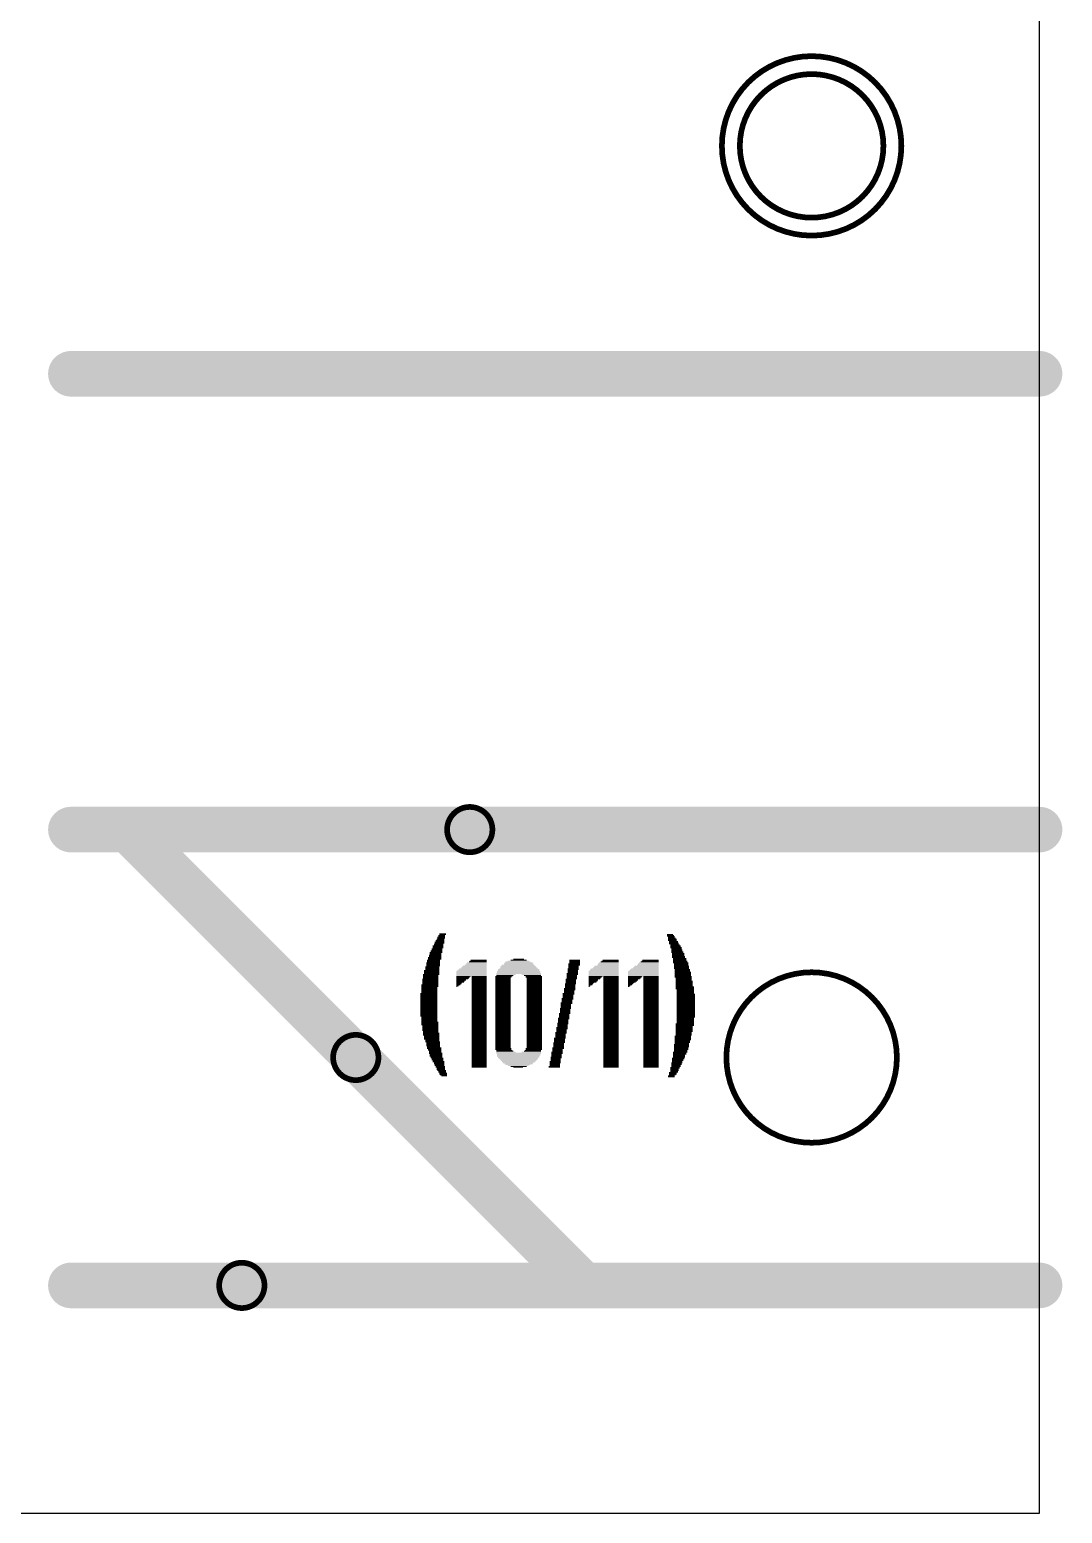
# Model space of a CAD drawing. Extents: x -1 to 100, y 0 to 61.
# Drawn here: x 76.55 to 99.57, y 0 to 33.07 of the extents above; entities that cross this region are included whole.
import ezdxf

# ---------------------------------------------------------------- set-up
doc = ezdxf.new("R2010")
doc.units = 0
for name, color, linetype in [('115', 151, 'CONTINUOUS'), ('117', 190, 'CONTINUOUS'), ('170', 151, 'CONTINUOUS'), ('20', 31, 'CONTINUOUS')]:
    doc.layers.add(name, color=color, linetype=linetype)

# ---------------------------------------------------------------- blocks, each defined once
blk = doc.blocks.new('RECT')
blk.add_solid([(-0.5, -0.5), (0.5, -0.5), (-0.5, 0.5), (0.5, 0.5)])

msp = doc.modelspace()

# ---------------------------------------------------------------- linework, layer by layer
at = {"layer": '115', "const_width": 1.016}
for points in [[(77.47, 25.4), (99.06, 25.4)], [(77.47, 15.24), (78.74, 15.24)], [(78.74, 15.24), (99.06, 15.24)], [(78.74, 15.24), (88.9, 5.08)], [(88.9, 5.08), (77.47, 5.08)], [(99.06, 5.08), (88.9, 5.08)]]:
    msp.add_lwpolyline(points, dxfattribs=at)
at = {"layer": '115', "const_width": 0.508}
for points in [[(77.47, 25.654, 1), (77.47, 25.146)], [(99.06, 25.146, 1), (99.06, 25.654)], [(77.47, 15.494, 1), (77.47, 14.986)], [(78.74, 15.494, 1), (78.74, 14.986)], [(78.92, 15.42, 1), (78.56, 15.06)], [(78.74, 14.986, 1), (78.74, 15.494)], [(99.06, 14.986, 1), (99.06, 15.494)], [(77.47, 5.334, 1), (77.47, 4.826)], [(88.9, 5.334, 1), (88.9, 4.826)], [(88.72, 4.9, 1), (89.08, 5.26)], [(88.9, 4.826, 1), (88.9, 5.334)], [(99.06, 4.826, 1), (99.06, 5.334)]]:
    msp.add_lwpolyline(points, format="xyb", dxfattribs=at)
at = {"layer": '117', "const_width": 0.127}
for points in [[(93.98, 28.48, 1), (93.98, 32.48, 1), (93.98, 28.48)], [(93.98, 28.88, 1), (93.98, 32.08, 1), (93.98, 28.88)], [(86.36, 14.735, 1), (86.36, 15.745, 1), (86.36, 14.735)], [(93.98, 8.26, 1), (93.98, 12.06, 1), (93.98, 8.26)], [(83.82, 9.655, 1), (83.82, 10.665, 1), (83.82, 9.655)], [(81.28, 4.575, 1), (81.28, 5.585, 1), (81.28, 4.575)]]:
    msp.add_lwpolyline(points, format="xyb", dxfattribs=at)
at = {"layer": '20'}
for p, q in [((99.06, 0), (99.06, 60.96)), ((0, 0), (99.06, 0))]:
    msp.add_line(p, q, dxfattribs=at)
msp.add_circle((93.98, 30.48), 1.6, dxfattribs=at)

# ---------------------------------------------------------------- block references
at = {"layer": '170'}
for p, xscale, yscale in [((85.755, 12.92), 0.15, 0.02), ((85.755, 12.9), 0.15, 0.02), ((90.825, 12.9), 0.13, 0.02), ((85.63, 12.58), 0.24, 0.02), ((85.63, 12.56), 0.24, 0.02), ((85.65, 12.65), 0.24, 0.02), ((85.65, 12.63), 0.24, 0.02), ((85.65, 12.605), 0.24, 0.03), ((85.665, 12.69), 0.21, 0.02), ((85.665, 12.67), 0.21, 0.02), ((85.685, 12.73), 0.21, 0.02), ((85.685, 12.71), 0.21, 0.02), ((85.695, 12.77), 0.19, 0.02), ((85.695, 12.75), 0.19, 0.02), ((85.705, 12.795), 0.17, 0.03), ((85.725, 12.84), 0.17, 0.02), ((85.725, 12.82), 0.17, 0.02), ((85.735, 12.88), 0.15, 0.02), ((85.735, 12.86), 0.15, 0.02), ((90.835, 12.88), 0.15, 0.02), ((90.845, 12.86), 0.17, 0.02), ((90.855, 12.84), 0.15, 0.02), ((90.865, 12.82), 0.17, 0.02), ((90.875, 12.795), 0.19, 0.03), ((90.875, 12.77), 0.19, 0.02), ((90.9, 12.75), 0.2, 0.02), ((90.9, 12.73), 0.2, 0.02), ((90.91, 12.71), 0.22, 0.02), ((90.91, 12.69), 0.22, 0.02), ((90.935, 12.67), 0.21, 0.02), ((90.945, 12.65), 0.23, 0.02), ((90.945, 12.63), 0.23, 0.02), ((90.955, 12.605), 0.25, 0.03), ((90.965, 12.58), 0.23, 0.02), ((90.975, 12.56), 0.25, 0.02), ((85.545, 12.27), 0.31, 0.02), ((85.545, 12.245), 0.31, 0.03), ((85.555, 12.33), 0.29, 0.02), ((85.555, 12.31), 0.29, 0.02), ((85.555, 12.29), 0.29, 0.02), ((85.58, 12.39), 0.3, 0.02), ((85.58, 12.37), 0.3, 0.02), ((85.58, 12.35), 0.3, 0.02), ((85.59, 12.435), 0.28, 0.03), ((85.59, 12.41), 0.28, 0.02), ((85.61, 12.5), 0.28, 0.02), ((85.6, 12.48), 0.26, 0.02), ((85.6, 12.46), 0.26, 0.02), ((85.62, 12.54), 0.26, 0.02), ((85.62, 12.52), 0.26, 0.02), ((86.51, 12.245), 0.46, 0.03), ((86.52, 12.27), 0.44, 0.02), ((86.54, 12.29), 0.4, 0.02), ((86.55, 12.31), 0.38, 0.02), ((86.56, 12.33), 0.36, 0.02), ((87.45, 12.245), 0.66, 0.03), ((87.45, 12.27), 0.62, 0.02), ((87.435, 12.29), 0.55, 0.02), ((87.44, 12.31), 0.46, 0.02), ((87.45, 12.33), 0.36, 0.02), ((87.45, 12.35), 0.24, 0.02), ((88.69, 12.245), 0.26, 0.03), ((88.7, 12.33), 0.24, 0.02), ((88.7, 12.31), 0.24, 0.02), ((88.7, 12.29), 0.24, 0.02), ((88.7, 12.27), 0.24, 0.02), ((89.45, 12.245), 0.46, 0.03), ((89.46, 12.27), 0.44, 0.02), ((89.48, 12.29), 0.4, 0.02), ((89.49, 12.31), 0.38, 0.02), ((89.5, 12.33), 0.36, 0.02), ((90.34, 12.245), 0.46, 0.03), ((90.35, 12.27), 0.44, 0.02), ((90.37, 12.29), 0.4, 0.02), ((90.38, 12.31), 0.38, 0.02), ((90.39, 12.33), 0.36, 0.02), ((90.975, 12.54), 0.25, 0.02), ((90.985, 12.52), 0.27, 0.02), ((90.985, 12.5), 0.27, 0.02), ((91.005, 12.48), 0.27, 0.02), ((91.005, 12.46), 0.27, 0.02), ((91.005, 12.435), 0.27, 0.03), ((91.015, 12.41), 0.29, 0.02), ((91.015, 12.39), 0.29, 0.02), ((91.04, 12.37), 0.3, 0.02), ((91.04, 12.35), 0.3, 0.02), ((91.04, 12.33), 0.3, 0.02), ((91.05, 12.31), 0.32, 0.02), ((91.05, 12.29), 0.32, 0.02), ((91.06, 12.27), 0.34, 0.02), ((91.07, 12.245), 0.32, 0.03), ((85.48, 11.91), 0.36, 0.02), ((85.5, 12.01), 0.36, 0.02), ((85.49, 11.99), 0.34, 0.02), ((85.49, 11.97), 0.34, 0.02), ((85.49, 11.95), 0.34, 0.02), ((85.49, 11.93), 0.34, 0.02), ((85.51, 12.1), 0.34, 0.02), ((85.51, 12.08), 0.34, 0.02), ((85.51, 12.055), 0.34, 0.03), ((85.51, 12.03), 0.34, 0.02), ((85.525, 12.18), 0.31, 0.02), ((85.525, 12.16), 0.31, 0.02), ((85.525, 12.14), 0.31, 0.02), ((85.525, 12.12), 0.31, 0.02), ((85.545, 12.22), 0.31, 0.02), ((85.545, 12.2), 0.31, 0.02), ((86.4, 12.08), 0.68, 0.02), ((86.4, 12.055), 0.68, 0.03), ((86.4, 12.03), 0.68, 0.02), ((86.4, 12.01), 0.68, 0.02), ((86.4, 11.99), 0.68, 0.02), ((86.22, 11.97), 0.32, 0.02), ((86.21, 11.95), 0.3, 0.02), ((86.2, 11.93), 0.28, 0.02), ((86.19, 11.91), 0.26, 0.02), ((86.41, 12.1), 0.66, 0.02), ((86.425, 12.12), 0.63, 0.02), ((86.435, 12.14), 0.61, 0.02), ((86.455, 12.16), 0.57, 0.02), ((86.465, 12.18), 0.55, 0.02), ((86.475, 12.2), 0.53, 0.02), ((86.495, 12.22), 0.49, 0.02), ((86.57, 11.97), 0.34, 0.02), ((86.57, 11.95), 0.34, 0.02), ((86.57, 11.93), 0.34, 0.02), ((86.57, 11.91), 0.34, 0.02), ((87.12, 11.97), 0.38, 0.02), ((87.11, 11.95), 0.36, 0.02), ((87.1, 11.93), 0.34, 0.02), ((87.1, 11.91), 0.34, 0.02), ((87.165, 12.01), 0.43, 0.02), ((87.14, 11.99), 0.38, 0.02), ((87.45, 12.08), 0.96, 0.02), ((87.45, 12.055), 0.96, 0.03), ((87.45, 12.12), 0.92, 0.02), ((87.45, 12.1), 0.92, 0.02), ((87.45, 12.14), 0.86, 0.02), ((87.44, 12.18), 0.8, 0.02), ((87.45, 12.16), 0.82, 0.02), ((87.44, 12.2), 0.76, 0.02), ((87.44, 12.22), 0.72, 0.02), ((87.735, 12.01), 0.43, 0.02), ((87.76, 11.99), 0.38, 0.02), ((87.79, 11.97), 0.36, 0.02), ((87.79, 11.95), 0.36, 0.02), ((87.8, 11.93), 0.34, 0.02), ((87.8, 11.91), 0.34, 0.02), ((88.625, 11.91), 0.25, 0.02), ((88.645, 12.03), 0.25, 0.02), ((88.645, 12.01), 0.25, 0.02), ((88.635, 11.99), 0.23, 0.02), ((88.635, 11.97), 0.23, 0.02), ((88.635, 11.95), 0.23, 0.02), ((88.635, 11.93), 0.23, 0.02), ((88.665, 12.14), 0.25, 0.02), ((88.665, 12.12), 0.25, 0.02), ((88.655, 12.1), 0.23, 0.02), ((88.655, 12.08), 0.23, 0.02), ((88.655, 12.055), 0.23, 0.03), ((88.69, 12.22), 0.26, 0.02), ((88.675, 12.2), 0.23, 0.02), ((88.675, 12.18), 0.23, 0.02), ((88.675, 12.16), 0.23, 0.02), ((89.345, 12.08), 0.67, 0.02), ((89.345, 12.055), 0.67, 0.03), ((89.345, 12.03), 0.67, 0.02), ((89.345, 12.01), 0.67, 0.02), ((89.345, 11.99), 0.67, 0.02), ((89.165, 11.97), 0.31, 0.02), ((89.155, 11.95), 0.29, 0.02), ((89.145, 11.93), 0.27, 0.02), ((89.135, 11.91), 0.25, 0.02), ((89.355, 12.1), 0.65, 0.02), ((89.365, 12.12), 0.63, 0.02), ((89.375, 12.14), 0.61, 0.02), ((89.395, 12.16), 0.57, 0.02), ((89.405, 12.18), 0.55, 0.02), ((89.415, 12.2), 0.53, 0.02), ((89.44, 12.22), 0.48, 0.02), ((89.51, 11.97), 0.34, 0.02), ((89.51, 11.95), 0.34, 0.02), ((89.51, 11.93), 0.34, 0.02), ((89.51, 11.91), 0.34, 0.02), ((90.23, 12.08), 0.68, 0.02), ((90.23, 12.055), 0.68, 0.03), ((90.23, 12.03), 0.68, 0.02), ((90.23, 12.01), 0.68, 0.02), ((90.23, 11.99), 0.68, 0.02), ((90.05, 11.97), 0.32, 0.02), ((90.04, 11.95), 0.3, 0.02), ((90.03, 11.93), 0.28, 0.02), ((90.02, 11.91), 0.26, 0.02), ((90.245, 12.1), 0.65, 0.02), ((90.255, 12.12), 0.63, 0.02), ((90.265, 12.14), 0.61, 0.02), ((90.285, 12.16), 0.57, 0.02), ((90.295, 12.18), 0.55, 0.02), ((90.305, 12.2), 0.53, 0.02), ((90.33, 12.22), 0.48, 0.02), ((90.4, 11.97), 0.34, 0.02), ((90.4, 11.95), 0.34, 0.02), ((90.4, 11.93), 0.34, 0.02), ((90.4, 11.91), 0.34, 0.02), ((91.07, 12.22), 0.32, 0.02), ((91.08, 12.2), 0.34, 0.02), ((91.08, 12.18), 0.34, 0.02), ((91.08, 12.16), 0.34, 0.02), ((91.08, 12.14), 0.34, 0.02), ((91.1, 12.12), 0.34, 0.02), ((91.1, 12.1), 0.34, 0.02), ((91.1, 12.08), 0.34, 0.02), ((91.11, 12.055), 0.36, 0.03), ((91.11, 12.03), 0.36, 0.02), ((91.11, 12.01), 0.36, 0.02), ((91.11, 11.99), 0.36, 0.02), ((91.12, 11.97), 0.38, 0.02), ((91.12, 11.95), 0.38, 0.02), ((91.13, 11.93), 0.36, 0.02), ((91.13, 11.91), 0.36, 0.02), ((85.45, 11.59), 0.38, 0.02), ((85.45, 11.57), 0.38, 0.02), ((85.47, 11.78), 0.38, 0.02), ((85.47, 11.76), 0.38, 0.02), ((85.47, 11.74), 0.38, 0.02), ((85.46, 11.72), 0.36, 0.02), ((85.46, 11.695), 0.36, 0.03), ((85.46, 11.67), 0.36, 0.02), ((85.46, 11.65), 0.36, 0.02), ((85.46, 11.63), 0.36, 0.02), ((85.46, 11.61), 0.36, 0.02), ((85.48, 11.885), 0.36, 0.03), ((85.48, 11.86), 0.36, 0.02), ((85.48, 11.84), 0.36, 0.02), ((85.48, 11.82), 0.36, 0.02), ((85.48, 11.8), 0.36, 0.02), ((86.17, 11.885), 0.22, 0.03), ((86.155, 11.86), 0.19, 0.02), ((86.145, 11.84), 0.17, 0.02), ((86.125, 11.82), 0.13, 0.02), ((86.115, 11.8), 0.11, 0.02), ((86.105, 11.78), 0.09, 0.02), ((86.085, 11.76), 0.05, 0.02), ((86.07, 11.74), 0.02, 0.02), ((86.57, 11.885), 0.34, 0.03), ((86.57, 11.86), 0.34, 0.02), ((86.57, 11.84), 0.34, 0.02), ((86.57, 11.82), 0.34, 0.02), ((86.57, 11.8), 0.34, 0.02), ((86.57, 11.78), 0.34, 0.02), ((86.57, 11.76), 0.34, 0.02), ((86.57, 11.74), 0.34, 0.02), ((86.57, 11.72), 0.34, 0.02), ((86.57, 11.695), 0.34, 0.03), ((86.57, 11.67), 0.34, 0.02), ((86.57, 11.65), 0.34, 0.02), ((86.57, 11.63), 0.34, 0.02), ((86.57, 11.61), 0.34, 0.02), ((86.57, 11.59), 0.34, 0.02), ((86.57, 11.57), 0.34, 0.02), ((87.1, 11.885), 0.34, 0.03), ((87.1, 11.86), 0.34, 0.02), ((87.1, 11.84), 0.34, 0.02), ((87.1, 11.82), 0.34, 0.02), ((87.1, 11.8), 0.34, 0.02), ((87.1, 11.78), 0.34, 0.02), ((87.1, 11.76), 0.34, 0.02), ((87.1, 11.74), 0.34, 0.02), ((87.1, 11.72), 0.34, 0.02), ((87.1, 11.695), 0.34, 0.03), ((87.1, 11.67), 0.34, 0.02), ((87.1, 11.65), 0.34, 0.02), ((87.1, 11.63), 0.34, 0.02), ((87.1, 11.61), 0.34, 0.02), ((87.1, 11.59), 0.34, 0.02), ((87.1, 11.57), 0.34, 0.02), ((87.8, 11.885), 0.34, 0.03), ((87.8, 11.86), 0.34, 0.02), ((87.8, 11.84), 0.34, 0.02), ((87.8, 11.82), 0.34, 0.02), ((87.8, 11.8), 0.34, 0.02), ((87.8, 11.78), 0.34, 0.02), ((87.8, 11.76), 0.34, 0.02), ((87.8, 11.74), 0.34, 0.02), ((87.8, 11.72), 0.34, 0.02), ((87.8, 11.695), 0.34, 0.03), ((87.8, 11.67), 0.34, 0.02), ((87.8, 11.65), 0.34, 0.02), ((87.8, 11.63), 0.34, 0.02), ((87.8, 11.61), 0.34, 0.02), ((87.8, 11.59), 0.34, 0.02), ((87.8, 11.57), 0.34, 0.02), ((88.56, 11.59), 0.26, 0.02), ((88.56, 11.57), 0.26, 0.02), ((88.585, 11.695), 0.25, 0.03), ((88.585, 11.67), 0.25, 0.02), ((88.575, 11.65), 0.23, 0.02), ((88.575, 11.63), 0.23, 0.02), ((88.575, 11.61), 0.23, 0.02), ((88.605, 11.8), 0.25, 0.02), ((88.595, 11.78), 0.23, 0.02), ((88.595, 11.76), 0.23, 0.02), ((88.595, 11.74), 0.23, 0.02), ((88.595, 11.72), 0.23, 0.02), ((88.615, 11.885), 0.23, 0.03), ((88.615, 11.86), 0.23, 0.02), ((88.615, 11.84), 0.23, 0.02), ((88.615, 11.82), 0.23, 0.02), ((89.115, 11.885), 0.21, 0.03), ((89.105, 11.86), 0.19, 0.02), ((89.095, 11.84), 0.17, 0.02), ((89.07, 11.82), 0.12, 0.02), ((89.06, 11.8), 0.1, 0.02), ((89.05, 11.78), 0.08, 0.02), ((89.03, 11.76), 0.04, 0.02), ((89.02, 11.74), 0.02, 0.02), ((89.51, 11.885), 0.34, 0.03), ((89.51, 11.86), 0.34, 0.02), ((89.51, 11.84), 0.34, 0.02), ((89.51, 11.82), 0.34, 0.02), ((89.51, 11.8), 0.34, 0.02), ((89.51, 11.78), 0.34, 0.02), ((89.51, 11.76), 0.34, 0.02), ((89.51, 11.74), 0.34, 0.02), ((89.51, 11.72), 0.34, 0.02), ((89.51, 11.695), 0.34, 0.03), ((89.51, 11.67), 0.34, 0.02), ((89.51, 11.65), 0.34, 0.02), ((89.51, 11.63), 0.34, 0.02), ((89.51, 11.61), 0.34, 0.02), ((89.51, 11.59), 0.34, 0.02), ((89.51, 11.57), 0.34, 0.02), ((90, 11.885), 0.22, 0.03), ((89.99, 11.86), 0.2, 0.02), ((89.975, 11.84), 0.17, 0.02), ((89.955, 11.82), 0.13, 0.02), ((89.945, 11.8), 0.11, 0.02), ((89.935, 11.78), 0.09, 0.02), ((89.915, 11.76), 0.05, 0.02), ((89.905, 11.74), 0.03, 0.02), ((90.4, 11.885), 0.34, 0.03), ((90.4, 11.86), 0.34, 0.02), ((90.4, 11.84), 0.34, 0.02), ((90.4, 11.82), 0.34, 0.02), ((90.4, 11.8), 0.34, 0.02), ((90.4, 11.78), 0.34, 0.02), ((90.4, 11.76), 0.34, 0.02), ((90.4, 11.74), 0.34, 0.02), ((90.4, 11.72), 0.34, 0.02), ((90.4, 11.695), 0.34, 0.03), ((90.4, 11.67), 0.34, 0.02), ((90.4, 11.65), 0.34, 0.02), ((90.4, 11.63), 0.34, 0.02), ((90.4, 11.61), 0.34, 0.02), ((90.4, 11.59), 0.34, 0.02), ((90.4, 11.57), 0.34, 0.02), ((91.13, 11.885), 0.36, 0.03), ((91.14, 11.86), 0.38, 0.02), ((91.14, 11.84), 0.38, 0.02), ((91.14, 11.82), 0.38, 0.02), ((91.14, 11.8), 0.38, 0.02), ((91.14, 11.78), 0.38, 0.02), ((91.14, 11.76), 0.38, 0.02), ((91.155, 11.74), 0.41, 0.02), ((91.155, 11.72), 0.41, 0.02), ((91.155, 11.695), 0.41, 0.03), ((91.165, 11.67), 0.39, 0.02), ((91.165, 11.65), 0.39, 0.02), ((91.165, 11.63), 0.39, 0.02), ((91.165, 11.61), 0.39, 0.02), ((91.165, 11.59), 0.39, 0.02), ((91.175, 11.57), 0.41, 0.02), ((85.45, 11.55), 0.38, 0.02), ((85.45, 11.525), 0.38, 0.03), ((85.45, 11.5), 0.38, 0.02), ((85.45, 11.48), 0.38, 0.02), ((85.45, 11.46), 0.38, 0.02), ((85.45, 11.44), 0.38, 0.02), ((85.45, 11.42), 0.38, 0.02), ((85.45, 11.4), 0.38, 0.02), ((85.45, 11.38), 0.38, 0.02), ((85.45, 11.36), 0.38, 0.02), ((85.45, 11.335), 0.38, 0.03), ((85.45, 11.31), 0.38, 0.02), ((85.45, 11.29), 0.38, 0.02), ((85.45, 11.27), 0.38, 0.02), ((85.45, 11.25), 0.38, 0.02), ((86.57, 11.55), 0.34, 0.02), ((86.57, 11.525), 0.34, 0.03), ((86.57, 11.5), 0.34, 0.02), ((86.57, 11.48), 0.34, 0.02), ((86.57, 11.46), 0.34, 0.02), ((86.57, 11.44), 0.34, 0.02), ((86.57, 11.42), 0.34, 0.02), ((86.57, 11.4), 0.34, 0.02), ((86.57, 11.38), 0.34, 0.02), ((86.57, 11.36), 0.34, 0.02), ((86.57, 11.335), 0.34, 0.03), ((86.57, 11.31), 0.34, 0.02), ((86.57, 11.29), 0.34, 0.02), ((86.57, 11.27), 0.34, 0.02), ((86.57, 11.25), 0.34, 0.02), ((87.1, 11.55), 0.34, 0.02), ((87.1, 11.525), 0.34, 0.03), ((87.1, 11.5), 0.34, 0.02), ((87.1, 11.48), 0.34, 0.02), ((87.1, 11.46), 0.34, 0.02), ((87.1, 11.44), 0.34, 0.02), ((87.1, 11.42), 0.34, 0.02), ((87.1, 11.4), 0.34, 0.02), ((87.1, 11.38), 0.34, 0.02), ((87.1, 11.36), 0.34, 0.02), ((87.1, 11.335), 0.34, 0.03), ((87.1, 11.31), 0.34, 0.02), ((87.1, 11.29), 0.34, 0.02), ((87.1, 11.27), 0.34, 0.02), ((87.1, 11.25), 0.34, 0.02), ((87.8, 11.55), 0.34, 0.02), ((87.8, 11.525), 0.34, 0.03), ((87.8, 11.5), 0.34, 0.02), ((87.8, 11.48), 0.34, 0.02), ((87.8, 11.46), 0.34, 0.02), ((87.8, 11.44), 0.34, 0.02), ((87.8, 11.42), 0.34, 0.02), ((87.8, 11.4), 0.34, 0.02), ((87.8, 11.38), 0.34, 0.02), ((87.8, 11.36), 0.34, 0.02), ((87.8, 11.335), 0.34, 0.03), ((87.8, 11.31), 0.34, 0.02), ((87.8, 11.29), 0.34, 0.02), ((87.8, 11.27), 0.34, 0.02), ((87.8, 11.25), 0.34, 0.02), ((88.495, 11.25), 0.25, 0.02), ((88.52, 11.38), 0.26, 0.02), ((88.52, 11.36), 0.26, 0.02), ((88.505, 11.335), 0.23, 0.03), ((88.505, 11.31), 0.23, 0.02), ((88.505, 11.29), 0.23, 0.02), ((88.505, 11.27), 0.23, 0.02), ((88.54, 11.48), 0.26, 0.02), ((88.54, 11.46), 0.26, 0.02), ((88.53, 11.44), 0.24, 0.02), ((88.53, 11.42), 0.24, 0.02), ((88.53, 11.4), 0.24, 0.02), ((88.55, 11.55), 0.24, 0.02), ((88.55, 11.525), 0.24, 0.03), ((88.55, 11.5), 0.24, 0.02), ((89.51, 11.55), 0.34, 0.02), ((89.51, 11.525), 0.34, 0.03), ((89.51, 11.5), 0.34, 0.02), ((89.51, 11.48), 0.34, 0.02), ((89.51, 11.46), 0.34, 0.02), ((89.51, 11.44), 0.34, 0.02), ((89.51, 11.42), 0.34, 0.02), ((89.51, 11.4), 0.34, 0.02), ((89.51, 11.38), 0.34, 0.02), ((89.51, 11.36), 0.34, 0.02), ((89.51, 11.335), 0.34, 0.03), ((89.51, 11.31), 0.34, 0.02), ((89.51, 11.29), 0.34, 0.02), ((89.51, 11.27), 0.34, 0.02), ((89.51, 11.25), 0.34, 0.02), ((90.4, 11.55), 0.34, 0.02), ((90.4, 11.525), 0.34, 0.03), ((90.4, 11.5), 0.34, 0.02), ((90.4, 11.48), 0.34, 0.02), ((90.4, 11.46), 0.34, 0.02), ((90.4, 11.44), 0.34, 0.02), ((90.4, 11.42), 0.34, 0.02), ((90.4, 11.4), 0.34, 0.02), ((90.4, 11.38), 0.34, 0.02), ((90.4, 11.36), 0.34, 0.02), ((90.4, 11.335), 0.34, 0.03), ((90.4, 11.31), 0.34, 0.02), ((90.4, 11.29), 0.34, 0.02), ((90.4, 11.27), 0.34, 0.02), ((90.4, 11.25), 0.34, 0.02), ((91.175, 11.55), 0.41, 0.02), ((91.175, 11.525), 0.41, 0.03), ((91.175, 11.5), 0.41, 0.02), ((91.175, 11.48), 0.41, 0.02), ((91.175, 11.46), 0.41, 0.02), ((91.175, 11.44), 0.41, 0.02), ((91.175, 11.42), 0.41, 0.02), ((91.175, 11.4), 0.41, 0.02), ((91.175, 11.38), 0.41, 0.02), ((91.175, 11.36), 0.41, 0.02), ((91.175, 11.335), 0.41, 0.03), ((91.175, 11.31), 0.41, 0.02), ((91.175, 11.29), 0.41, 0.02), ((91.175, 11.27), 0.41, 0.02), ((91.175, 11.25), 0.41, 0.02), ((85.45, 11.23), 0.38, 0.02), ((85.45, 11.21), 0.38, 0.02), ((85.45, 11.19), 0.38, 0.02), ((85.45, 11.165), 0.38, 0.03), ((85.45, 11.14), 0.38, 0.02), ((85.45, 11.12), 0.38, 0.02), ((85.45, 11.1), 0.38, 0.02), ((85.45, 11.08), 0.38, 0.02), ((85.46, 11.06), 0.36, 0.02), ((85.46, 11.04), 0.36, 0.02), ((85.46, 11.02), 0.36, 0.02), ((85.46, 11), 0.36, 0.02), ((85.46, 10.975), 0.36, 0.03), ((85.47, 10.95), 0.38, 0.02), ((85.47, 10.93), 0.38, 0.02), ((85.47, 10.91), 0.38, 0.02), ((86.57, 11.23), 0.34, 0.02), ((86.57, 11.21), 0.34, 0.02), ((86.57, 11.19), 0.34, 0.02), ((86.57, 11.165), 0.34, 0.03), ((86.57, 11.14), 0.34, 0.02), ((86.57, 11.12), 0.34, 0.02), ((86.57, 11.1), 0.34, 0.02), ((86.57, 11.08), 0.34, 0.02), ((86.57, 11.06), 0.34, 0.02), ((86.57, 11.04), 0.34, 0.02), ((86.57, 11.02), 0.34, 0.02), ((86.57, 11), 0.34, 0.02), ((86.57, 10.975), 0.34, 0.03), ((86.57, 10.95), 0.34, 0.02), ((86.57, 10.93), 0.34, 0.02), ((86.57, 10.91), 0.34, 0.02), ((87.1, 11.23), 0.34, 0.02), ((87.1, 11.21), 0.34, 0.02), ((87.1, 11.19), 0.34, 0.02), ((87.1, 11.165), 0.34, 0.03), ((87.1, 11.14), 0.34, 0.02), ((87.1, 11.12), 0.34, 0.02), ((87.1, 11.1), 0.34, 0.02), ((87.1, 11.08), 0.34, 0.02), ((87.1, 11.06), 0.34, 0.02), ((87.1, 11.04), 0.34, 0.02), ((87.1, 11.02), 0.34, 0.02), ((87.1, 11), 0.34, 0.02), ((87.1, 10.975), 0.34, 0.03), ((87.1, 10.95), 0.34, 0.02), ((87.1, 10.93), 0.34, 0.02), ((87.1, 10.91), 0.34, 0.02), ((87.8, 11.23), 0.34, 0.02), ((87.8, 11.21), 0.34, 0.02), ((87.8, 11.19), 0.34, 0.02), ((87.8, 11.165), 0.34, 0.03), ((87.8, 11.14), 0.34, 0.02), ((87.8, 11.12), 0.34, 0.02), ((87.8, 11.1), 0.34, 0.02), ((87.8, 11.08), 0.34, 0.02), ((87.8, 11.06), 0.34, 0.02), ((87.8, 11.04), 0.34, 0.02), ((87.8, 11.02), 0.34, 0.02), ((87.8, 11), 0.34, 0.02), ((87.8, 10.975), 0.34, 0.03), ((87.8, 10.95), 0.34, 0.02), ((87.8, 10.93), 0.34, 0.02), ((87.8, 10.91), 0.34, 0.02), ((88.435, 10.93), 0.25, 0.02), ((88.435, 10.91), 0.25, 0.02), ((88.455, 11.04), 0.25, 0.02), ((88.455, 11.02), 0.25, 0.02), ((88.445, 11), 0.23, 0.02), ((88.445, 10.975), 0.23, 0.03), ((88.445, 10.95), 0.23, 0.02), ((88.475, 11.14), 0.25, 0.02), ((88.465, 11.12), 0.23, 0.02), ((88.465, 11.1), 0.23, 0.02), ((88.465, 11.08), 0.23, 0.02), ((88.465, 11.06), 0.23, 0.02), ((88.485, 11.23), 0.23, 0.02), ((88.485, 11.21), 0.23, 0.02), ((88.485, 11.19), 0.23, 0.02), ((88.485, 11.165), 0.23, 0.03), ((89.51, 11.23), 0.34, 0.02), ((89.51, 11.21), 0.34, 0.02), ((89.51, 11.19), 0.34, 0.02), ((89.51, 11.165), 0.34, 0.03), ((89.51, 11.14), 0.34, 0.02), ((89.51, 11.12), 0.34, 0.02), ((89.51, 11.1), 0.34, 0.02), ((89.51, 11.08), 0.34, 0.02), ((89.51, 11.06), 0.34, 0.02), ((89.51, 11.04), 0.34, 0.02), ((89.51, 11.02), 0.34, 0.02), ((89.51, 11), 0.34, 0.02), ((89.51, 10.975), 0.34, 0.03), ((89.51, 10.95), 0.34, 0.02), ((89.51, 10.93), 0.34, 0.02), ((89.51, 10.91), 0.34, 0.02), ((90.4, 11.23), 0.34, 0.02), ((90.4, 11.21), 0.34, 0.02), ((90.4, 11.19), 0.34, 0.02), ((90.4, 11.165), 0.34, 0.03), ((90.4, 11.14), 0.34, 0.02), ((90.4, 11.12), 0.34, 0.02), ((90.4, 11.1), 0.34, 0.02), ((90.4, 11.08), 0.34, 0.02), ((90.4, 11.06), 0.34, 0.02), ((90.4, 11.04), 0.34, 0.02), ((90.4, 11.02), 0.34, 0.02), ((90.4, 11), 0.34, 0.02), ((90.4, 10.975), 0.34, 0.03), ((90.4, 10.95), 0.34, 0.02), ((90.4, 10.93), 0.34, 0.02), ((90.4, 10.91), 0.34, 0.02), ((91.155, 10.91), 0.41, 0.02), ((91.175, 11.23), 0.41, 0.02), ((91.175, 11.21), 0.41, 0.02), ((91.175, 11.19), 0.41, 0.02), ((91.175, 11.165), 0.41, 0.03), ((91.175, 11.14), 0.41, 0.02), ((91.175, 11.12), 0.41, 0.02), ((91.175, 11.1), 0.41, 0.02), ((91.175, 11.08), 0.41, 0.02), ((91.175, 11.06), 0.41, 0.02), ((91.165, 11.04), 0.39, 0.02), ((91.165, 11.02), 0.39, 0.02), ((91.165, 11), 0.39, 0.02), ((91.165, 10.975), 0.39, 0.03), ((91.165, 10.95), 0.39, 0.02), ((91.165, 10.93), 0.39, 0.02), ((85.47, 10.89), 0.38, 0.02), ((85.48, 10.87), 0.36, 0.02), ((85.48, 10.85), 0.36, 0.02), ((85.48, 10.83), 0.36, 0.02), ((85.48, 10.805), 0.36, 0.03), ((85.48, 10.78), 0.36, 0.02), ((85.48, 10.76), 0.36, 0.02), ((85.49, 10.74), 0.34, 0.02), ((85.49, 10.72), 0.34, 0.02), ((85.5, 10.7), 0.36, 0.02), ((85.5, 10.68), 0.36, 0.02), ((85.5, 10.66), 0.36, 0.02), ((85.51, 10.64), 0.34, 0.02), ((85.51, 10.615), 0.34, 0.03), ((85.51, 10.59), 0.34, 0.02), ((86.57, 10.89), 0.34, 0.02), ((86.57, 10.87), 0.34, 0.02), ((86.57, 10.85), 0.34, 0.02), ((86.57, 10.83), 0.34, 0.02), ((86.57, 10.805), 0.34, 0.03), ((86.57, 10.78), 0.34, 0.02), ((86.57, 10.76), 0.34, 0.02), ((86.57, 10.74), 0.34, 0.02), ((86.57, 10.72), 0.34, 0.02), ((86.57, 10.7), 0.34, 0.02), ((86.57, 10.68), 0.34, 0.02), ((86.57, 10.66), 0.34, 0.02), ((86.57, 10.64), 0.34, 0.02), ((86.57, 10.615), 0.34, 0.03), ((86.57, 10.59), 0.34, 0.02), ((87.1, 10.89), 0.34, 0.02), ((87.1, 10.87), 0.34, 0.02), ((87.1, 10.85), 0.34, 0.02), ((87.1, 10.83), 0.34, 0.02), ((87.1, 10.805), 0.34, 0.03), ((87.1, 10.78), 0.34, 0.02), ((87.1, 10.76), 0.34, 0.02), ((87.1, 10.74), 0.34, 0.02), ((87.1, 10.72), 0.34, 0.02), ((87.1, 10.7), 0.34, 0.02), ((87.1, 10.68), 0.34, 0.02), ((87.1, 10.66), 0.34, 0.02), ((87.1, 10.64), 0.34, 0.02), ((87.1, 10.615), 0.34, 0.03), ((87.1, 10.59), 0.34, 0.02), ((87.8, 10.89), 0.34, 0.02), ((87.8, 10.87), 0.34, 0.02), ((87.8, 10.85), 0.34, 0.02), ((87.8, 10.83), 0.34, 0.02), ((87.8, 10.805), 0.34, 0.03), ((87.8, 10.78), 0.34, 0.02), ((87.8, 10.76), 0.34, 0.02), ((87.8, 10.74), 0.34, 0.02), ((87.8, 10.72), 0.34, 0.02), ((87.8, 10.7), 0.34, 0.02), ((87.8, 10.68), 0.34, 0.02), ((87.8, 10.66), 0.34, 0.02), ((87.8, 10.64), 0.34, 0.02), ((87.8, 10.615), 0.34, 0.03), ((87.8, 10.59), 0.34, 0.02), ((88.37, 10.59), 0.26, 0.02), ((88.395, 10.72), 0.25, 0.02), ((88.395, 10.7), 0.25, 0.02), ((88.385, 10.68), 0.23, 0.02), ((88.385, 10.66), 0.23, 0.02), ((88.385, 10.64), 0.23, 0.02), ((88.385, 10.615), 0.23, 0.03), ((88.415, 10.83), 0.25, 0.02), ((88.415, 10.805), 0.25, 0.03), ((88.405, 10.78), 0.23, 0.02), ((88.405, 10.76), 0.23, 0.02), ((88.405, 10.74), 0.23, 0.02), ((88.425, 10.89), 0.23, 0.02), ((88.425, 10.87), 0.23, 0.02), ((88.425, 10.85), 0.23, 0.02), ((89.51, 10.89), 0.34, 0.02), ((89.51, 10.87), 0.34, 0.02), ((89.51, 10.85), 0.34, 0.02), ((89.51, 10.83), 0.34, 0.02), ((89.51, 10.805), 0.34, 0.03), ((89.51, 10.78), 0.34, 0.02), ((89.51, 10.76), 0.34, 0.02), ((89.51, 10.74), 0.34, 0.02), ((89.51, 10.72), 0.34, 0.02), ((89.51, 10.7), 0.34, 0.02), ((89.51, 10.68), 0.34, 0.02), ((89.51, 10.66), 0.34, 0.02), ((89.51, 10.64), 0.34, 0.02), ((89.51, 10.615), 0.34, 0.03), ((89.51, 10.59), 0.34, 0.02), ((90.4, 10.89), 0.34, 0.02), ((90.4, 10.87), 0.34, 0.02), ((90.4, 10.85), 0.34, 0.02), ((90.4, 10.83), 0.34, 0.02), ((90.4, 10.805), 0.34, 0.03), ((90.4, 10.78), 0.34, 0.02), ((90.4, 10.76), 0.34, 0.02), ((90.4, 10.74), 0.34, 0.02), ((90.4, 10.72), 0.34, 0.02), ((90.4, 10.7), 0.34, 0.02), ((90.4, 10.68), 0.34, 0.02), ((90.4, 10.66), 0.34, 0.02), ((90.4, 10.64), 0.34, 0.02), ((90.4, 10.615), 0.34, 0.03), ((90.4, 10.59), 0.34, 0.02), ((91.11, 10.64), 0.36, 0.02), ((91.11, 10.615), 0.36, 0.03), ((91.11, 10.59), 0.36, 0.02), ((91.155, 10.89), 0.41, 0.02), ((91.155, 10.87), 0.41, 0.02), ((91.14, 10.85), 0.38, 0.02), ((91.14, 10.83), 0.38, 0.02), ((91.14, 10.805), 0.38, 0.03), ((91.14, 10.78), 0.38, 0.02), ((91.14, 10.76), 0.38, 0.02), ((91.14, 10.74), 0.38, 0.02), ((91.13, 10.72), 0.36, 0.02), ((91.13, 10.7), 0.36, 0.02), ((91.13, 10.68), 0.36, 0.02), ((91.13, 10.66), 0.36, 0.02), ((85.51, 10.57), 0.34, 0.02), ((85.525, 10.55), 0.31, 0.02), ((85.525, 10.53), 0.31, 0.02), ((85.535, 10.51), 0.33, 0.02), ((85.545, 10.49), 0.31, 0.02), ((85.545, 10.47), 0.31, 0.02), ((85.545, 10.45), 0.31, 0.02), ((85.545, 10.425), 0.31, 0.03), ((85.555, 10.4), 0.29, 0.02), ((85.57, 10.38), 0.32, 0.02), ((85.57, 10.36), 0.32, 0.02), ((85.58, 10.34), 0.3, 0.02), ((85.58, 10.32), 0.3, 0.02), ((85.59, 10.3), 0.28, 0.02), ((85.59, 10.28), 0.28, 0.02), ((85.6, 10.255), 0.3, 0.03), ((86.57, 10.57), 0.34, 0.02), ((86.57, 10.55), 0.34, 0.02), ((86.57, 10.53), 0.34, 0.02), ((86.57, 10.51), 0.34, 0.02), ((86.57, 10.49), 0.34, 0.02), ((86.57, 10.47), 0.34, 0.02), ((86.57, 10.45), 0.34, 0.02), ((86.57, 10.425), 0.34, 0.03), ((86.57, 10.4), 0.34, 0.02), ((86.57, 10.38), 0.34, 0.02), ((86.57, 10.36), 0.34, 0.02), ((86.57, 10.34), 0.34, 0.02), ((86.57, 10.32), 0.34, 0.02), ((86.57, 10.3), 0.34, 0.02), ((86.57, 10.28), 0.34, 0.02), ((86.57, 10.255), 0.34, 0.03), ((87.1, 10.57), 0.34, 0.02), ((87.1, 10.55), 0.34, 0.02), ((87.1, 10.53), 0.34, 0.02), ((87.1, 10.51), 0.34, 0.02), ((87.1, 10.49), 0.34, 0.02), ((87.1, 10.47), 0.34, 0.02), ((87.1, 10.45), 0.34, 0.02), ((87.1, 10.425), 0.34, 0.03), ((87.1, 10.4), 0.34, 0.02), ((87.1, 10.38), 0.34, 0.02), ((87.11, 10.36), 0.36, 0.02), ((87.11, 10.34), 0.36, 0.02), ((87.13, 10.32), 0.36, 0.02), ((87.14, 10.3), 0.38, 0.02), ((87.165, 10.28), 0.43, 0.02), ((87.735, 10.28), 0.43, 0.02), ((87.76, 10.3), 0.38, 0.02), ((87.77, 10.32), 0.36, 0.02), ((87.79, 10.36), 0.36, 0.02), ((87.79, 10.34), 0.36, 0.02), ((87.8, 10.57), 0.34, 0.02), ((87.8, 10.55), 0.34, 0.02), ((87.8, 10.53), 0.34, 0.02), ((87.8, 10.51), 0.34, 0.02), ((87.8, 10.49), 0.34, 0.02), ((87.8, 10.47), 0.34, 0.02), ((87.8, 10.45), 0.34, 0.02), ((87.8, 10.425), 0.34, 0.03), ((87.8, 10.4), 0.34, 0.02), ((87.8, 10.38), 0.34, 0.02), ((88.305, 10.28), 0.25, 0.02), ((88.305, 10.255), 0.25, 0.03), ((88.33, 10.38), 0.26, 0.02), ((88.33, 10.36), 0.26, 0.02), ((88.315, 10.34), 0.23, 0.02), ((88.315, 10.32), 0.23, 0.02), ((88.315, 10.3), 0.23, 0.02), ((88.35, 10.49), 0.26, 0.02), ((88.34, 10.47), 0.24, 0.02), ((88.34, 10.45), 0.24, 0.02), ((88.34, 10.425), 0.24, 0.03), ((88.34, 10.4), 0.24, 0.02), ((88.36, 10.57), 0.24, 0.02), ((88.36, 10.55), 0.24, 0.02), ((88.36, 10.53), 0.24, 0.02), ((88.36, 10.51), 0.24, 0.02), ((89.51, 10.57), 0.34, 0.02), ((89.51, 10.55), 0.34, 0.02), ((89.51, 10.53), 0.34, 0.02), ((89.51, 10.51), 0.34, 0.02), ((89.51, 10.49), 0.34, 0.02), ((89.51, 10.47), 0.34, 0.02), ((89.51, 10.45), 0.34, 0.02), ((89.51, 10.425), 0.34, 0.03), ((89.51, 10.4), 0.34, 0.02), ((89.51, 10.38), 0.34, 0.02), ((89.51, 10.36), 0.34, 0.02), ((89.51, 10.34), 0.34, 0.02), ((89.51, 10.32), 0.34, 0.02), ((89.51, 10.3), 0.34, 0.02), ((89.51, 10.28), 0.34, 0.02), ((89.51, 10.255), 0.34, 0.03), ((90.4, 10.57), 0.34, 0.02), ((90.4, 10.55), 0.34, 0.02), ((90.4, 10.53), 0.34, 0.02), ((90.4, 10.51), 0.34, 0.02), ((90.4, 10.49), 0.34, 0.02), ((90.4, 10.47), 0.34, 0.02), ((90.4, 10.45), 0.34, 0.02), ((90.4, 10.425), 0.34, 0.03), ((90.4, 10.4), 0.34, 0.02), ((90.4, 10.38), 0.34, 0.02), ((90.4, 10.36), 0.34, 0.02), ((90.4, 10.34), 0.34, 0.02), ((90.4, 10.32), 0.34, 0.02), ((90.4, 10.3), 0.34, 0.02), ((90.4, 10.28), 0.34, 0.02), ((90.4, 10.255), 0.34, 0.03), ((91.05, 10.28), 0.32, 0.02), ((91.04, 10.255), 0.3, 0.03), ((91.08, 10.45), 0.34, 0.02), ((91.08, 10.425), 0.34, 0.03), ((91.08, 10.4), 0.34, 0.02), ((91.07, 10.38), 0.32, 0.02), ((91.07, 10.36), 0.32, 0.02), ((91.07, 10.34), 0.32, 0.02), ((91.06, 10.32), 0.3, 0.02), ((91.06, 10.3), 0.3, 0.02), ((91.11, 10.57), 0.36, 0.02), ((91.11, 10.55), 0.36, 0.02), ((91.1, 10.53), 0.34, 0.02), ((91.1, 10.51), 0.34, 0.02), ((91.1, 10.49), 0.34, 0.02), ((91.09, 10.47), 0.32, 0.02), ((85.61, 10.23), 0.28, 0.02), ((85.61, 10.21), 0.28, 0.02), ((85.61, 10.19), 0.28, 0.02), ((85.62, 10.17), 0.26, 0.02), ((85.63, 10.15), 0.28, 0.02), ((85.64, 10.13), 0.26, 0.02), ((85.64, 10.11), 0.26, 0.02), ((85.65, 10.09), 0.24, 0.02), ((85.66, 10.065), 0.26, 0.03), ((85.675, 10.04), 0.23, 0.02), ((85.675, 10.02), 0.23, 0.02), ((85.685, 10), 0.21, 0.02), ((85.685, 9.98), 0.21, 0.02), ((85.705, 9.96), 0.21, 0.02), ((85.705, 9.94), 0.21, 0.02), ((85.715, 9.92), 0.19, 0.02), ((86.57, 10.23), 0.34, 0.02), ((86.57, 10.21), 0.34, 0.02), ((86.57, 10.19), 0.34, 0.02), ((86.57, 10.17), 0.34, 0.02), ((86.57, 10.15), 0.34, 0.02), ((86.57, 10.13), 0.34, 0.02), ((86.57, 10.11), 0.34, 0.02), ((86.57, 10.09), 0.34, 0.02), ((86.57, 10.065), 0.34, 0.03), ((86.57, 10.04), 0.34, 0.02), ((86.57, 10.02), 0.34, 0.02), ((86.57, 10), 0.34, 0.02), ((86.57, 9.98), 0.34, 0.02), ((86.57, 9.96), 0.34, 0.02), ((86.57, 9.94), 0.34, 0.02), ((87.45, 10.23), 0.96, 0.02), ((87.45, 10.21), 0.96, 0.02), ((87.44, 10.19), 0.94, 0.02), ((87.45, 10.17), 0.92, 0.02), ((87.435, 10.15), 0.89, 0.02), ((87.45, 10.13), 0.86, 0.02), ((87.45, 10.11), 0.82, 0.02), ((87.45, 10.09), 0.78, 0.02), ((87.45, 10.065), 0.74, 0.03), ((87.44, 10.04), 0.68, 0.02), ((87.45, 10.02), 0.62, 0.02), ((87.435, 10), 0.55, 0.02), ((87.44, 9.98), 0.46, 0.02), ((87.45, 9.96), 0.36, 0.02), ((87.44, 9.94), 0.22, 0.02), ((88.245, 9.96), 0.25, 0.02), ((88.245, 9.94), 0.25, 0.02), ((88.265, 10.065), 0.25, 0.03), ((88.265, 10.04), 0.25, 0.02), ((88.255, 10.02), 0.23, 0.02), ((88.255, 10), 0.23, 0.02), ((88.255, 9.98), 0.23, 0.02), ((88.285, 10.17), 0.25, 0.02), ((88.285, 10.15), 0.25, 0.02), ((88.275, 10.13), 0.23, 0.02), ((88.275, 10.11), 0.23, 0.02), ((88.275, 10.09), 0.23, 0.02), ((88.295, 10.23), 0.23, 0.02), ((88.295, 10.21), 0.23, 0.02), ((88.295, 10.19), 0.23, 0.02), ((89.51, 10.23), 0.34, 0.02), ((89.51, 10.21), 0.34, 0.02), ((89.51, 10.19), 0.34, 0.02), ((89.51, 10.17), 0.34, 0.02), ((89.51, 10.15), 0.34, 0.02), ((89.51, 10.13), 0.34, 0.02), ((89.51, 10.11), 0.34, 0.02), ((89.51, 10.09), 0.34, 0.02), ((89.51, 10.065), 0.34, 0.03), ((89.51, 10.04), 0.34, 0.02), ((89.51, 10.02), 0.34, 0.02), ((89.51, 10), 0.34, 0.02), ((89.51, 9.98), 0.34, 0.02), ((89.51, 9.96), 0.34, 0.02), ((89.51, 9.94), 0.34, 0.02), ((90.4, 10.23), 0.34, 0.02), ((90.4, 10.21), 0.34, 0.02), ((90.4, 10.19), 0.34, 0.02), ((90.4, 10.17), 0.34, 0.02), ((90.4, 10.15), 0.34, 0.02), ((90.4, 10.13), 0.34, 0.02), ((90.4, 10.11), 0.34, 0.02), ((90.4, 10.09), 0.34, 0.02), ((90.4, 10.065), 0.34, 0.03), ((90.4, 10.04), 0.34, 0.02), ((90.4, 10.02), 0.34, 0.02), ((90.4, 10), 0.34, 0.02), ((90.4, 9.98), 0.34, 0.02), ((90.4, 9.96), 0.34, 0.02), ((90.4, 9.94), 0.34, 0.02), ((90.935, 9.94), 0.21, 0.02), ((90.935, 9.92), 0.21, 0.02), ((90.975, 10.04), 0.25, 0.02), ((90.965, 10.02), 0.23, 0.02), ((90.965, 10), 0.23, 0.02), ((90.955, 9.98), 0.21, 0.02), ((90.955, 9.96), 0.21, 0.02), ((91.005, 10.15), 0.27, 0.02), ((91.005, 10.13), 0.27, 0.02), ((90.995, 10.11), 0.25, 0.02), ((90.995, 10.09), 0.25, 0.02), ((90.985, 10.065), 0.23, 0.03), ((91.04, 10.23), 0.3, 0.02), ((91.025, 10.21), 0.27, 0.02), ((91.025, 10.19), 0.27, 0.02), ((91.025, 10.17), 0.27, 0.02), ((85.715, 9.895), 0.19, 0.03), ((85.735, 9.87), 0.19, 0.02), ((85.745, 9.85), 0.17, 0.02), ((85.745, 9.83), 0.17, 0.02), ((85.765, 9.81), 0.17, 0.02), ((85.765, 9.79), 0.17, 0.02), ((85.775, 9.77), 0.15, 0.02), ((85.79, 9.75), 0.12, 0.02), ((90.855, 9.75), 0.15, 0.02), ((90.855, 9.73), 0.15, 0.02), ((90.9, 9.83), 0.2, 0.02), ((90.885, 9.81), 0.17, 0.02), ((90.885, 9.79), 0.17, 0.02), ((90.875, 9.77), 0.15, 0.02), ((90.925, 9.895), 0.19, 0.03), ((90.925, 9.87), 0.19, 0.02), ((90.915, 9.85), 0.17, 0.02)]:
    msp.add_blockref('RECT', p, dxfattribs=dict(at, xscale=xscale, yscale=yscale))
for p, yscale in [((87.45, 12.03), 0.02), ((87.45, 10.255), 0.03)]:
    msp.add_blockref('RECT', p, dxfattribs=dict(at, yscale=yscale))

doc.saveas('drawing.dxf')
